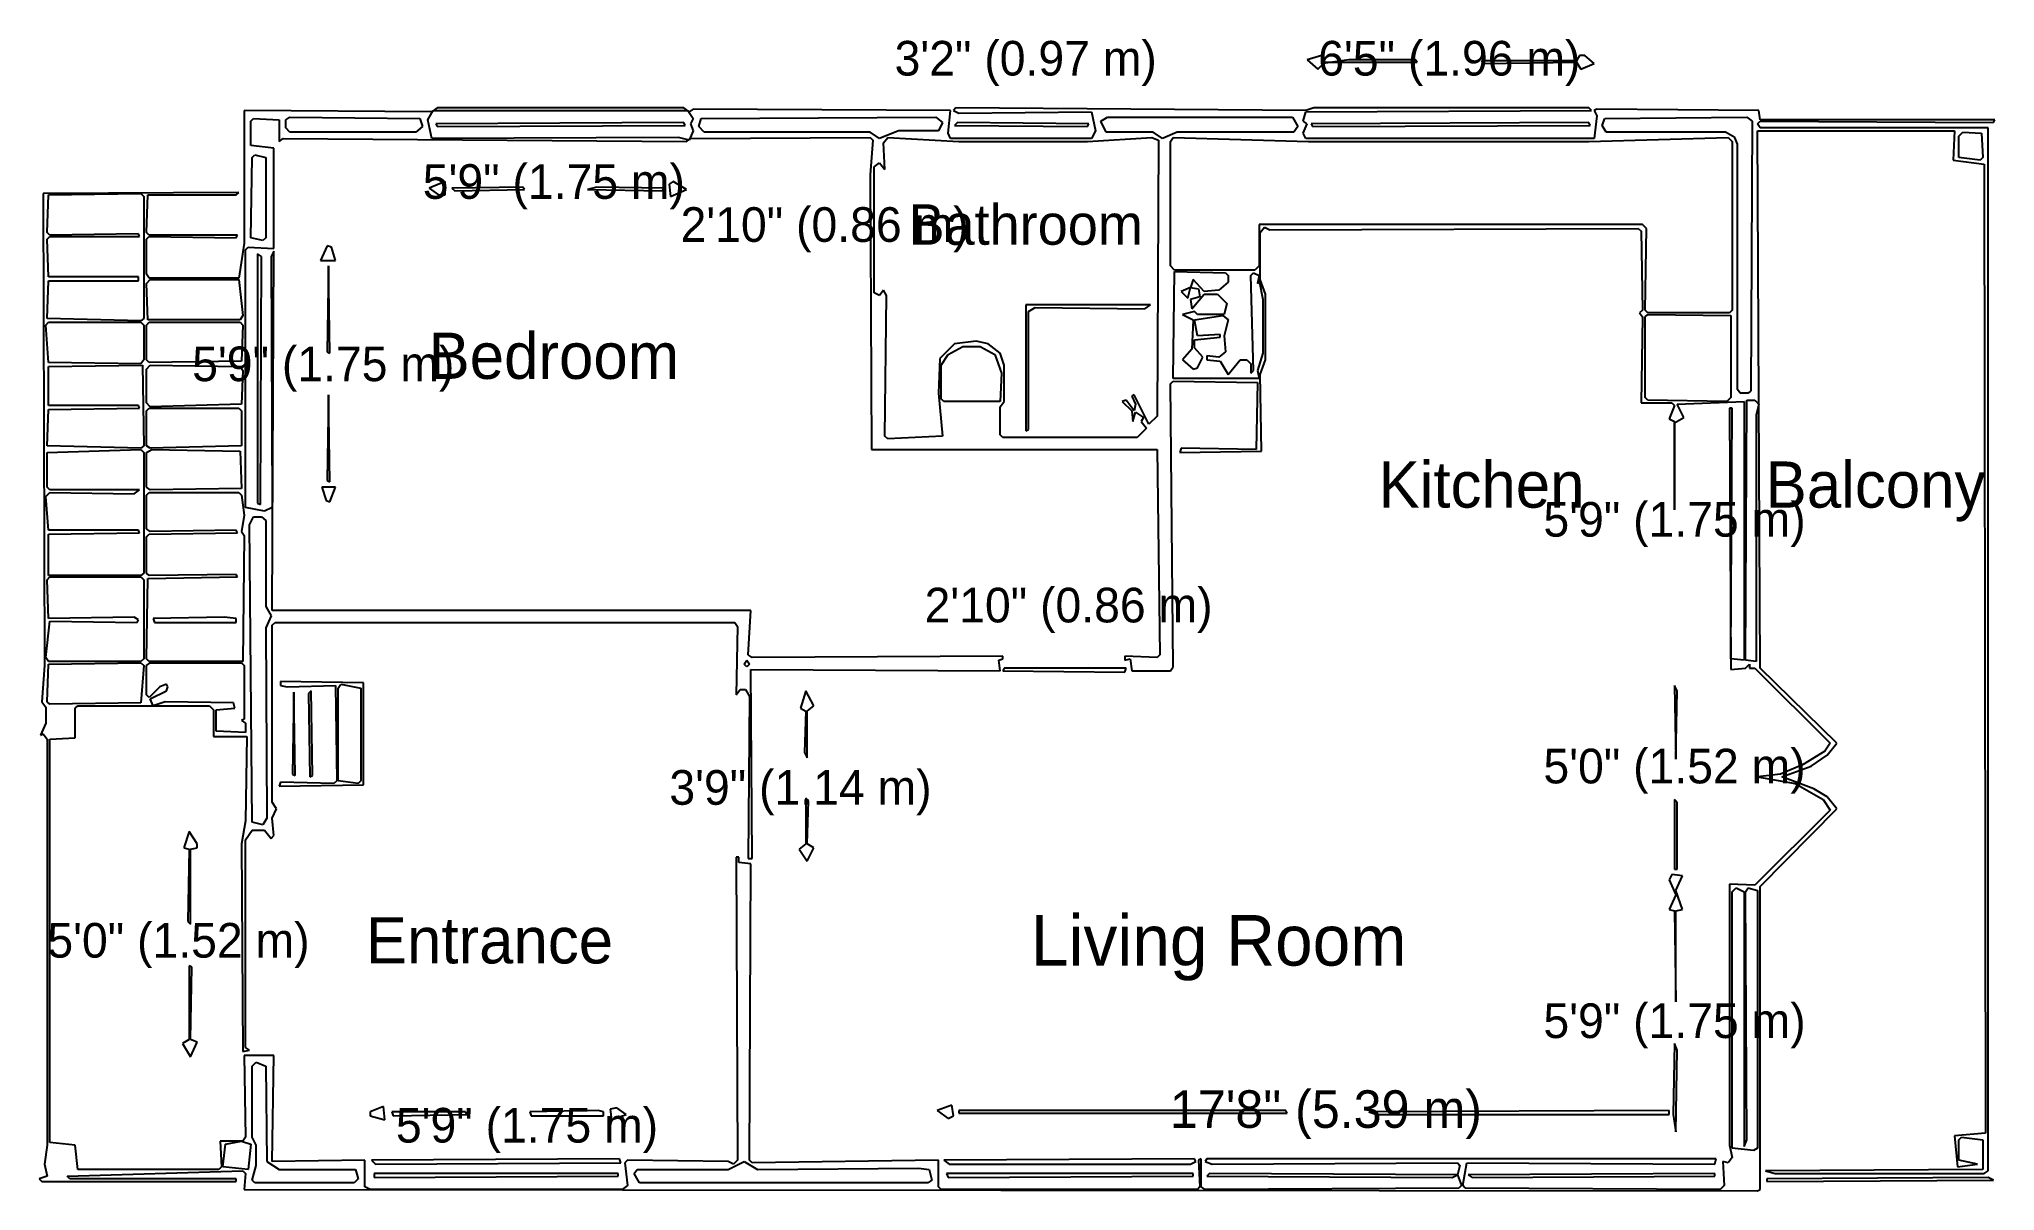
# Model space of a CAD drawing. Extents: x 0.7 to 14.3, y 1 to 8.9.
import ezdxf
from ezdxf.enums import TextEntityAlignment as Align

# ---------------------------------------------------------------- set-up
doc = ezdxf.new("R2010")
doc.units = 0
for name, color, linetype in [('A-ANNO', 3, 'Continuous'), ('A-DIMS', 1, 'Continuous'), ('A-FURN', 30, 'Continuous'), ('A-WALL', 7, 'Continuous')]:
    doc.layers.add(name, color=color, linetype=linetype)

msp = doc.modelspace()

# ---------------------------------------------------------------- linework, layer by layer
at = {"layer": 'A-DIMS'}
for p, q in [((3.556, 7.948), (3.445, 7.901)), ((3.445, 7.901), (3.51, 7.855)), ((3.556, 7.855), (3.556, 7.948)), ((5.134, 7.948), (5.106, 7.929)), ((5.106, 7.929), (5.116, 7.845)), ((5.116, 7.845), (5.227, 7.892)), ((5.227, 7.892), (5.134, 7.948)), ((3.51, 7.855), (3.556, 7.855)), ((2.739, 7.502), (2.692, 7.4)), ((2.767, 7.493), (2.739, 7.502)), ((2.795, 7.4), (2.767, 7.493)), ((2.692, 7.4), (2.795, 7.4)), ((2.748, 7.363), (2.739, 6.768)), ((2.757, 6.759), (2.748, 7.363)), ((2.739, 6.768), (2.757, 6.759)), ((2.748, 6.471), (2.739, 5.877)), ((2.757, 5.868), (2.748, 6.471)), ((2.702, 5.831), (2.73, 5.738)), ((2.795, 5.831), (2.702, 5.831)), ((2.739, 5.877), (2.757, 5.868)), ((2.757, 5.729), (2.795, 5.831)), ((2.73, 5.738), (2.757, 5.729)), ((1.783, 3.445), (1.745, 3.333)), ((1.838, 3.361), (1.783, 3.445)), ((1.745, 3.333), (1.783, 3.324)), ((1.783, 3.324), (1.773, 2.822)), ((1.792, 3.324), (1.838, 3.333)), ((1.792, 2.804), (1.792, 3.324)), ((1.838, 3.333), (1.838, 3.361)), ((12.051, 3.147), (12.033, 3.11)), ((12.126, 3.138), (12.051, 3.147)), ((12.079, 3.036), (12.126, 3.138)), ((12.033, 3.11), (12.079, 3.008)), ((12.079, 3.008), (12.033, 2.906)), ((12.126, 2.906), (12.079, 3.036)), ((12.033, 2.906), (12.07, 2.897)), ((12.07, 2.897), (12.079, 2.265)), ((12.079, 2.897), (12.126, 2.906)), ((12.079, 2.265), (12.079, 2.897)), ((1.773, 2.822), (1.792, 2.804)), ((1.783, 2.516), (1.783, 2.005)), ((1.801, 2.507), (1.783, 2.516)), ((1.792, 2.005), (1.801, 2.507)), ((1.783, 2.005), (1.736, 1.978)), ((1.736, 1.978), (1.792, 1.885)), ((1.838, 1.987), (1.792, 2.005)), ((1.792, 1.885), (1.838, 1.987)), ((3.129, 1.541), (3.036, 1.504)), ((3.036, 1.504), (3.036, 1.476)), ((3.138, 1.448), (3.129, 1.541)), ((4.744, 1.532), (4.698, 1.523)), ((4.698, 1.523), (4.707, 1.448)), ((4.809, 1.486), (4.744, 1.532)), ((7.065, 1.551), (6.963, 1.513)), ((6.963, 1.513), (7.038, 1.458)), ((7.075, 1.476), (7.065, 1.551)), ((3.036, 1.476), (3.138, 1.448)), ((4.707, 1.448), (4.809, 1.486)), ((7.038, 1.458), (7.075, 1.476)), ((4.763, 1.179), (3.045, 1.17)), ((3.045, 1.17), (3.073, 1.142)), ((3.073, 1.142), (4.772, 1.151)), ((4.772, 1.151), (4.763, 1.179))]:
    msp.add_line(p, q, dxfattribs=at)
at = {"layer": 'A-FURN'}
for p, q in [((7.103, 8.356), (7.084, 8.337)), ((7.084, 8.337), (8.003, 8.328)), ((8.013, 8.347), (7.103, 8.356)), ((8.003, 8.328), (8.013, 8.347)), ((8.096, 8.365), (8.142, 8.393)), ((8.133, 8.291), (8.096, 8.365)), ((8.458, 8.291), (8.133, 8.291)), ((8.142, 8.393), (9.424, 8.393)), ((8.523, 8.245), (8.458, 8.291)), ((8.625, 8.291), (8.523, 8.245)), ((9.433, 8.291), (8.625, 8.291)), ((9.424, 8.393), (9.461, 8.328)), ((9.461, 8.328), (9.433, 8.291)), ((11.476, 8.356), (9.554, 8.347)), ((9.554, 8.347), (9.563, 8.328)), ((9.563, 8.328), (11.485, 8.337)), ((11.485, 8.337), (11.476, 8.356)), ((11.568, 8.337), (11.587, 8.384)), ((11.596, 8.291), (11.568, 8.337)), ((11.587, 8.384), (12.571, 8.393)), ((12.423, 8.291), (11.596, 8.291)), ((12.488, 8.254), (12.423, 8.291)), ((12.571, 8.393), (12.608, 8.365)), ((12.608, 8.365), (12.599, 6.499)), ((2.219, 8.115), (2.238, 8.133)), ((2.238, 8.133), (2.312, 8.115)), ((8.579, 8.226), (8.597, 8.254)), ((8.579, 7.363), (8.579, 8.226)), ((8.597, 8.254), (9.535, 8.226)), ((9.535, 8.226), (11.476, 8.226)), ((11.476, 8.226), (12.441, 8.254)), ((12.441, 8.254), (12.469, 8.226)), ((12.469, 8.226), (12.469, 7.056)), ((12.506, 8.207), (12.488, 8.254)), ((12.506, 6.508), (12.506, 8.207)), ((2.21, 7.558), (2.219, 8.115)), ((2.312, 8.115), (2.312, 7.558)), ((0.808, 7.855), (1.448, 7.864)), ((1.448, 7.864), (1.467, 7.845)), ((0.798, 7.595), (0.808, 7.855)), ((1.467, 7.845), (1.467, 7)), ((0.817, 7.576), (0.798, 7.595)), ((11.847, 7.65), (9.192, 7.65)), ((9.192, 7.65), (9.192, 7.363)), ((11.875, 7.623), (11.847, 7.65)), ((11.866, 7.056), (11.875, 7.623)), ((0.798, 7.548), (0.817, 7.567)), ((0.808, 7.288), (0.798, 7.548)), ((1.43, 7.585), (0.817, 7.576)), ((0.817, 7.567), (1.439, 7.567)), ((1.439, 7.567), (1.43, 7.585)), ((2.293, 7.539), (2.21, 7.558)), ((2.312, 7.558), (2.293, 7.539)), ((2.256, 7.446), (2.256, 5.719)), ((2.284, 7.428), (2.256, 7.446)), ((2.275, 5.71), (2.284, 7.428)), ((8.607, 7.335), (8.579, 7.363)), ((8.597, 6.583), (8.607, 7.325)), ((9.164, 7.335), (8.607, 7.335)), ((8.607, 7.325), (8.96, 7.316)), ((8.96, 7.316), (8.978, 7.298)), ((9.136, 7.298), (9.154, 7.316)), ((9.154, 7.316), (9.192, 7.298)), ((9.192, 7.363), (9.164, 7.335)), ((0.798, 7), (0.808, 7.26)), ((1.43, 7.288), (0.808, 7.288)), ((0.808, 7.26), (1.43, 7.26)), ((1.43, 7.26), (1.43, 7.288)), ((1.486, 7.242), (1.513, 7.27)), ((1.495, 6.991), (1.486, 7.242)), ((1.513, 7.27), (2.126, 7.27)), ((2.126, 7.27), (2.154, 7.019)), ((8.718, 7.214), (8.653, 7.186)), ((8.653, 7.186), (8.7, 7.14)), ((8.7, 7.14), (8.718, 7.214)), ((8.737, 7.27), (8.718, 7.214)), ((8.718, 7.214), (8.774, 7.205)), ((8.811, 7.186), (8.737, 7.27)), ((8.774, 7.205), (8.783, 7.149)), ((8.913, 7.195), (8.811, 7.186)), ((8.978, 7.251), (8.913, 7.195)), ((8.978, 7.298), (8.978, 7.251)), ((9.154, 6.638), (9.136, 7.298)), ((9.192, 7.298), (9.182, 7.242)), ((9.182, 7.242), (9.192, 7.26)), ((9.192, 7.26), (9.219, 7.13)), ((8.44, 7.093), (7.576, 7.093)), ((7.576, 7.093), (7.576, 6.221)), ((7.595, 7.047), (7.641, 7.075)), ((7.595, 6.23), (7.595, 7.047)), ((7.641, 7.075), (8.402, 7.065)), ((8.402, 7.065), (8.44, 7.093)), ((8.746, 7.047), (8.662, 7.028)), ((8.783, 7.149), (8.718, 7.13)), ((8.718, 7.13), (8.727, 7.065)), ((8.727, 7.065), (8.811, 7.168)), ((8.765, 7.028), (8.746, 7.047)), ((8.811, 7.168), (8.904, 7.168)), ((8.904, 7.168), (8.969, 7.103)), ((8.969, 7.103), (8.95, 7.028)), ((9.219, 7.13), (9.219, 6.759)), ((11.884, 7.038), (11.866, 7.056)), ((12.469, 7.056), (12.45, 7.038)), ((0.789, 6.954), (0.808, 6.973)), ((0.808, 6.694), (0.789, 6.954)), ((1.448, 6.982), (0.798, 7)), ((0.808, 6.973), (1.448, 6.973)), ((1.467, 7), (1.448, 6.982)), ((1.448, 6.973), (1.467, 6.954)), ((1.467, 6.954), (1.467, 6.713)), ((1.486, 6.954), (1.504, 6.973)), ((1.486, 6.713), (1.486, 6.954)), ((2.135, 6.991), (1.495, 6.991)), ((1.504, 6.973), (2.135, 6.973)), ((2.154, 7.019), (2.135, 6.991)), ((2.135, 6.973), (2.154, 6.954)), ((2.154, 6.954), (2.145, 6.703)), ((8.662, 7.028), (8.737, 6.991)), ((8.737, 6.991), (8.727, 6.787)), ((8.746, 6.991), (8.941, 7.019)), ((8.765, 6.88), (8.746, 6.991)), ((8.95, 7.028), (8.765, 7.028)), ((8.941, 7.019), (8.978, 6.991)), ((8.978, 6.991), (8.95, 6.88)), ((11.866, 7.01), (11.884, 7.028)), ((11.866, 6.453), (11.866, 7.01)), ((12.45, 7.038), (11.884, 7.038)), ((11.884, 7.028), (12.46, 7.019)), ((12.46, 7.019), (12.46, 6.453)), ((7.038, 6.75), (7.14, 6.806)), ((7.14, 6.806), (7.26, 6.806)), ((7.26, 6.806), (7.363, 6.75)), ((8.727, 6.787), (8.662, 6.713)), ((8.746, 6.852), (8.922, 6.871)), ((8.746, 6.796), (8.746, 6.852)), ((8.802, 6.731), (8.746, 6.796)), ((8.922, 6.889), (8.765, 6.88)), ((8.922, 6.871), (8.922, 6.889)), ((8.95, 6.88), (8.96, 6.768)), ((1.448, 6.685), (0.808, 6.694)), ((0.808, 6.666), (1.458, 6.676)), ((0.808, 6.397), (0.808, 6.666)), ((1.467, 6.713), (1.448, 6.685)), ((1.458, 6.676), (1.467, 6.118)), ((1.504, 6.694), (1.486, 6.713)), ((1.486, 6.648), (1.513, 6.676)), ((1.486, 6.416), (1.486, 6.648)), ((2.145, 6.703), (1.504, 6.694)), ((1.513, 6.676), (2.135, 6.666)), ((2.135, 6.666), (2.154, 6.638)), ((2.154, 6.638), (2.145, 6.406)), ((6.991, 6.676), (7.038, 6.75)), ((6.991, 6.443), (6.991, 6.676)), ((7.363, 6.75), (7.409, 6.62)), ((8.662, 6.713), (8.737, 6.648)), ((8.737, 6.648), (8.765, 6.657)), ((8.765, 6.657), (8.802, 6.731)), ((8.913, 6.731), (8.83, 6.741)), ((8.83, 6.741), (8.83, 6.713)), ((8.83, 6.713), (8.922, 6.703)), ((8.96, 6.768), (8.913, 6.731)), ((8.922, 6.703), (8.978, 6.611)), ((8.978, 6.611), (9.062, 6.713)), ((9.062, 6.713), (9.108, 6.713)), ((9.108, 6.713), (9.136, 6.685)), ((9.136, 6.685), (9.136, 6.62)), ((9.136, 6.62), (9.154, 6.638)), ((9.219, 6.759), (9.182, 6.638)), ((9.182, 6.638), (9.192, 6.583)), ((7.409, 6.62), (7.4, 6.425)), ((9.192, 6.583), (8.597, 6.583)), ((12.525, 6.481), (12.506, 6.508)), ((0.798, 6.118), (0.808, 6.369)), ((1.43, 6.397), (0.808, 6.397)), ((0.808, 6.369), (1.439, 6.378)), ((1.439, 6.378), (1.43, 6.397)), ((1.513, 6.388), (1.486, 6.416)), ((1.486, 6.36), (1.504, 6.378)), ((1.504, 6.378), (2.126, 6.378)), ((2.145, 6.406), (1.513, 6.388)), ((2.126, 6.378), (2.145, 6.36)), ((7.01, 6.425), (6.991, 6.443)), ((7.4, 6.425), (7.01, 6.425)), ((11.884, 6.434), (11.866, 6.453)), ((12.432, 6.425), (11.884, 6.434)), ((12.46, 6.453), (12.432, 6.425)), ((12.58, 6.481), (12.525, 6.481)), ((12.599, 6.499), (12.58, 6.481)), ((1.486, 6.118), (1.486, 6.36)), ((2.145, 6.36), (2.145, 6.118)), ((1.448, 6.1), (0.798, 6.118)), ((1.467, 6.118), (1.448, 6.1)), ((1.513, 6.1), (1.486, 6.118)), ((2.145, 6.118), (1.513, 6.1)), ((7.576, 6.221), (7.595, 6.23)), ((0.798, 6.072), (1.448, 6.091)), ((0.798, 5.831), (0.798, 6.072)), ((1.448, 6.091), (1.467, 6.072)), ((1.467, 6.072), (1.467, 5.236)), ((1.486, 6.072), (1.523, 6.091)), ((1.486, 5.831), (1.486, 6.072)), ((1.523, 6.091), (2.135, 6.081)), ((2.135, 6.081), (2.145, 5.821)), ((0.817, 5.812), (0.798, 5.831)), ((1.513, 5.812), (1.486, 5.831)), ((0.789, 5.766), (0.817, 5.794)), ((0.808, 5.534), (0.789, 5.766)), ((1.439, 5.812), (0.817, 5.812)), ((0.817, 5.794), (1.402, 5.784)), ((1.402, 5.784), (1.439, 5.812)), ((1.486, 5.775), (1.504, 5.794)), ((1.486, 5.543), (1.486, 5.775)), ((1.504, 5.794), (2.126, 5.794)), ((2.145, 5.821), (1.513, 5.812)), ((2.126, 5.794), (2.145, 5.775)), ((2.145, 5.775), (2.163, 5.636)), ((2.256, 5.719), (2.275, 5.71)), ((2.163, 5.636), (2.145, 5.524)), ((2.2, 5.571), (2.228, 5.626)), ((2.219, 3.51), (2.2, 5.571)), ((2.228, 5.626), (2.284, 5.626)), ((2.284, 5.626), (2.312, 5.599)), ((2.312, 5.599), (2.312, 5.004)), ((1.43, 5.534), (0.808, 5.534)), ((0.808, 5.506), (1.439, 5.515)), ((0.808, 5.218), (0.808, 5.506)), ((1.439, 5.515), (1.43, 5.534)), ((1.513, 5.524), (1.486, 5.543)), ((1.486, 5.487), (1.504, 5.506)), ((1.486, 5.236), (1.486, 5.487)), ((1.504, 5.506), (2.117, 5.515)), ((2.108, 5.534), (1.513, 5.524)), ((2.117, 5.515), (2.108, 5.534)), ((2.145, 5.524), (2.163, 5.496)), ((2.163, 5.496), (2.154, 4.624)), ((0.798, 5.19), (0.817, 5.209)), ((0.808, 4.921), (0.798, 5.19)), ((1.448, 5.218), (0.808, 5.218)), ((0.817, 5.209), (1.448, 5.209)), ((1.467, 5.236), (1.448, 5.218)), ((1.448, 5.209), (1.467, 5.19)), ((1.467, 5.19), (1.467, 4.642)), ((1.504, 5.218), (1.486, 5.236)), ((1.486, 4.642), (1.495, 5.199)), ((1.495, 5.199), (2.117, 5.209)), ((2.108, 5.227), (1.504, 5.218)), ((2.117, 5.209), (2.108, 5.227)), ((0.789, 4.652), (0.817, 4.902)), ((1.402, 4.93), (0.808, 4.921)), ((0.817, 4.902), (1.421, 4.893)), ((1.43, 4.911), (1.402, 4.93)), ((1.421, 4.893), (1.43, 4.911)), ((2.024, 4.93), (1.532, 4.921)), ((1.532, 4.921), (1.541, 4.893)), ((1.541, 4.893), (2.108, 4.893)), ((2.108, 4.921), (2.024, 4.93)), ((2.108, 4.893), (2.108, 4.921)), ((2.312, 5.004), (2.349, 4.939)), ((2.349, 4.939), (2.312, 4.856)), ((2.312, 4.856), (2.321, 3.537)), ((0.808, 4.624), (0.789, 4.652)), ((1.448, 4.624), (0.808, 4.624)), ((0.808, 4.605), (1.448, 4.614)), ((1.467, 4.642), (1.448, 4.624)), ((1.448, 4.614), (1.467, 4.596)), ((1.504, 4.624), (1.486, 4.642)), ((1.486, 4.596), (1.513, 4.614)), ((2.154, 4.624), (1.504, 4.624)), ((1.513, 4.614), (2.145, 4.614)), ((2.145, 4.614), (2.163, 4.596)), ((0.798, 4.345), (0.808, 4.605)), ((1.467, 4.596), (1.448, 4.336)), ((1.486, 4.392), (1.486, 4.596)), ((2.163, 4.596), (2.163, 4.224)), ((2.414, 4.484), (2.414, 4.457)), ((2.99, 4.475), (2.414, 4.484)), ((2.99, 3.769), (2.99, 4.475)), ((0.817, 4.327), (0.798, 4.345)), ((1.448, 4.336), (0.817, 4.327)), ((1.504, 4.373), (1.486, 4.392)), ((1.578, 4.447), (1.504, 4.373)), ((1.513, 4.364), (1.625, 4.419)), ((1.532, 4.317), (1.513, 4.364)), ((1.615, 4.345), (1.532, 4.317)), ((1.625, 4.466), (1.578, 4.447)), ((2.089, 4.336), (1.615, 4.345)), ((1.634, 4.447), (1.625, 4.466)), ((1.625, 4.419), (1.634, 4.447)), ((2.098, 4.299), (2.089, 4.336)), ((2.414, 4.457), (2.46, 4.447)), ((2.46, 4.447), (2.795, 4.457)), ((2.507, 4.41), (2.498, 3.844)), ((2.516, 3.834), (2.507, 4.41)), ((2.628, 4.419), (2.609, 4.401)), ((2.609, 4.401), (2.618, 3.825)), ((2.637, 3.834), (2.628, 4.419)), ((2.795, 4.457), (2.804, 3.797)), ((2.813, 4.438), (2.832, 4.466)), ((2.813, 3.797), (2.813, 4.438)), ((2.832, 4.466), (2.971, 4.438)), ((2.971, 4.438), (2.971, 3.797)), ((1.968, 4.289), (2.098, 4.299)), ((1.968, 4.141), (1.968, 4.289)), ((2.163, 4.224), (2.145, 4.215)), ((2.145, 4.215), (2.173, 4.197)), ((2.173, 4.132), (1.968, 4.141)), ((2.173, 4.197), (2.173, 4.132)), ((2.498, 3.844), (2.516, 3.834)), ((2.618, 3.825), (2.637, 3.834)), ((2.804, 3.797), (2.785, 3.779)), ((2.952, 3.779), (2.813, 3.797)), ((2.971, 3.797), (2.952, 3.779)), ((2.414, 3.788), (2.405, 3.76)), ((2.405, 3.76), (2.99, 3.769)), ((2.785, 3.779), (2.414, 3.788)), ((2.321, 3.537), (2.293, 3.491)), ((2.293, 3.491), (2.219, 3.51))]:
    msp.add_line(p, q, dxfattribs=at)
at = {"layer": 'A-WALL'}
for p, q in [((9.628, 8.82), (9.526, 8.792)), ((9.637, 8.765), (9.628, 8.82)), ((11.411, 8.82), (11.392, 8.783)), ((11.448, 8.82), (11.411, 8.82)), ((11.513, 8.765), (11.448, 8.82)), ((9.526, 8.792), (9.6, 8.727)), ((9.6, 8.727), (9.647, 8.774)), ((9.814, 8.792), (9.637, 8.765)), ((9.647, 8.774), (10.287, 8.774)), ((10.278, 8.792), (9.814, 8.792)), ((10.287, 8.774), (10.278, 8.792)), ((11.392, 8.783), (10.733, 8.783)), ((10.733, 8.783), (10.742, 8.765)), ((10.742, 8.765), (11.392, 8.774)), ((11.392, 8.774), (11.42, 8.727)), ((11.42, 8.727), (11.513, 8.765)), ((3.463, 8.43), (2.163, 8.44)), ((2.163, 8.44), (2.163, 7.52)), ((3.435, 8.375), (3.472, 8.44)), ((3.5, 8.458), (3.463, 8.43)), ((3.472, 8.44), (5.236, 8.44)), ((5.209, 8.458), (3.5, 8.458)), ((5.246, 8.43), (5.209, 8.458)), ((5.236, 8.44), (5.274, 8.384)), ((5.274, 8.449), (5.246, 8.43)), ((7.056, 8.44), (5.274, 8.449)), ((7.038, 8.282), (7.056, 8.44)), ((7.093, 8.458), (7.075, 8.44)), ((7.075, 8.44), (7.112, 8.421)), ((9.517, 8.44), (7.093, 8.458)), ((7.112, 8.421), (8.031, 8.43)), ((8.031, 8.43), (8.059, 8.3)), ((9.498, 8.365), (9.517, 8.43)), ((9.572, 8.458), (9.517, 8.44)), ((9.517, 8.43), (11.494, 8.44)), ((11.476, 8.458), (9.572, 8.458)), ((11.494, 8.44), (11.476, 8.458)), ((11.531, 8.449), (11.513, 8.44)), ((11.513, 8.44), (11.531, 8.402)), ((11.531, 8.402), (11.513, 8.245)), ((12.655, 8.44), (11.531, 8.449)), ((12.664, 8.375), (12.655, 8.44)), ((2.21, 8.365), (2.228, 8.384)), ((2.21, 8.198), (2.21, 8.365)), ((2.228, 8.384), (2.405, 8.375)), ((2.405, 8.375), (2.405, 8.226)), ((2.451, 8.375), (2.479, 8.393)), ((2.451, 8.319), (2.451, 8.375)), ((2.479, 8.291), (2.451, 8.319)), ((2.479, 8.393), (3.38, 8.384)), ((3.352, 8.291), (2.479, 8.291)), ((3.398, 8.328), (3.352, 8.291)), ((3.38, 8.384), (3.398, 8.328)), ((3.463, 8.245), (3.435, 8.375)), ((5.209, 8.356), (3.491, 8.347)), ((3.491, 8.347), (3.5, 8.328)), ((3.5, 8.328), (5.218, 8.337)), ((5.218, 8.337), (5.209, 8.356)), ((5.274, 8.3), (5.246, 8.235)), ((5.274, 8.384), (5.255, 8.347)), ((5.255, 8.347), (5.274, 8.3)), ((5.311, 8.328), (5.329, 8.384)), ((5.348, 8.291), (5.311, 8.328)), ((5.329, 8.384), (6.954, 8.393)), ((6.499, 8.291), (5.348, 8.291)), ((6.564, 8.245), (6.499, 8.291)), ((6.694, 8.3), (6.564, 8.245)), ((6.973, 8.3), (6.694, 8.3)), ((6.954, 8.393), (7, 8.356)), ((7, 8.356), (6.973, 8.3)), ((7.056, 8.245), (7.038, 8.282)), ((8.059, 8.3), (8.031, 8.245)), ((9.526, 8.347), (9.498, 8.365)), ((9.498, 8.282), (9.526, 8.347)), ((9.517, 8.245), (9.498, 8.282)), ((12.645, 8.347), (12.664, 8.365)), ((12.664, 8.319), (12.645, 8.347)), ((12.664, 4.577), (12.645, 8.3)), ((12.645, 8.3), (14.01, 8.3)), ((14.289, 8.375), (12.664, 8.375)), ((12.664, 8.365), (14.28, 8.356)), ((14.242, 8.319), (12.664, 8.319)), ((14.01, 8.3), (14.001, 8.096)), ((14.038, 8.263), (14.066, 8.291)), ((14.038, 8.115), (14.038, 8.263)), ((14.066, 8.291), (14.196, 8.282)), ((14.196, 8.282), (14.205, 8.115)), ((14.242, 1.096), (14.242, 8.319)), ((14.28, 8.356), (14.289, 8.375)), ((2.368, 8.18), (2.21, 8.198)), ((2.368, 7.483), (2.368, 8.18)), ((2.405, 8.226), (2.433, 8.245)), ((2.433, 8.245), (5.227, 8.226)), ((5.171, 8.254), (3.463, 8.245)), ((5.246, 8.235), (5.171, 8.254)), ((5.227, 8.226), (5.255, 8.245)), ((5.255, 8.245), (6.499, 8.254)), ((6.499, 8.254), (6.518, 8.235)), ((6.518, 8.235), (6.499, 7.994)), ((6.592, 8.217), (6.62, 8.254)), ((6.601, 8.031), (6.592, 8.217)), ((6.62, 8.254), (7.112, 8.226)), ((8.031, 8.245), (7.056, 8.245)), ((7.112, 8.226), (8.003, 8.226)), ((8.003, 8.226), (8.449, 8.254)), ((8.449, 8.254), (8.495, 8.235)), ((8.495, 8.235), (8.486, 6.323)), ((11.513, 8.245), (9.517, 8.245)), ((6.499, 7.994), (6.508, 6.091)), ((6.527, 8.05), (6.564, 8.077)), ((6.527, 7.177), (6.527, 8.05)), ((6.564, 8.077), (6.601, 8.031)), ((14.001, 8.096), (14.215, 8.068)), ((14.187, 8.096), (14.038, 8.115)), ((14.205, 8.115), (14.187, 8.096)), ((14.215, 8.068), (14.224, 1.356)), ((2.126, 7.873), (0.771, 7.864)), ((0.771, 7.864), (0.78, 4.596)), ((2.108, 7.855), (2.126, 7.873)), ((4.094, 7.91), (3.602, 7.901)), ((3.602, 7.901), (3.621, 7.883)), ((3.621, 7.883), (4.104, 7.892)), ((4.104, 7.892), (4.094, 7.91)), ((4.605, 7.91), (4.54, 7.892)), ((4.54, 7.892), (5.06, 7.883)), ((5.069, 7.901), (4.605, 7.91)), ((5.06, 7.883), (5.069, 7.901)), ((1.486, 7.595), (1.495, 7.855)), ((1.495, 7.855), (2.108, 7.855)), ((1.504, 7.576), (1.486, 7.595)), ((9.201, 7.595), (9.229, 7.632)), ((9.201, 7.27), (9.201, 7.595)), ((9.229, 7.632), (9.266, 7.613)), ((9.266, 7.613), (11.819, 7.623)), ((11.819, 7.623), (11.838, 7.604)), ((11.838, 7.604), (11.847, 7.056)), ((1.486, 7.548), (1.504, 7.567)), ((1.486, 7.307), (1.486, 7.548)), ((2.117, 7.576), (1.504, 7.576)), ((1.504, 7.567), (2.108, 7.558)), ((2.108, 7.558), (2.117, 7.576)), ((2.163, 7.52), (2.126, 7.279)), ((2.173, 7.474), (2.191, 7.493)), ((2.173, 5.691), (2.173, 7.474)), ((2.191, 7.493), (2.368, 7.483)), ((2.368, 7.465), (2.349, 7.428)), ((2.358, 4.976), (2.368, 7.465)), ((2.349, 7.428), (2.358, 5.691)), ((1.504, 7.279), (1.486, 7.307)), ((2.126, 7.279), (1.504, 7.279)), ((6.592, 7.195), (6.564, 7.158)), ((6.611, 7.158), (6.592, 7.195)), ((9.238, 7.168), (9.201, 7.27)), ((6.564, 7.158), (6.527, 7.177)), ((6.601, 6.183), (6.611, 7.158)), ((9.238, 6.713), (9.238, 7.168)), ((11.847, 7.056), (11.828, 7.038)), ((11.828, 7.038), (11.847, 7.01)), ((11.847, 7.01), (11.838, 6.416)), ((7.084, 6.824), (6.982, 6.722)), ((7.233, 6.843), (7.084, 6.824)), ((7.316, 6.824), (7.233, 6.843)), ((7.4, 6.759), (7.316, 6.824)), ((6.982, 6.722), (6.973, 6.481)), ((7.428, 6.676), (7.4, 6.759)), ((7.428, 6.425), (7.428, 6.676)), ((9.201, 6.611), (9.238, 6.713)), ((8.579, 6.546), (8.597, 6.564)), ((8.597, 4.587), (8.579, 6.546)), ((8.597, 6.564), (9.182, 6.555)), ((9.182, 6.555), (9.173, 6.091)), ((9.21, 6.081), (9.201, 6.611)), ((6.973, 6.481), (7, 6.183)), ((7.4, 6.388), (7.428, 6.425)), ((7.4, 6.193), (7.4, 6.388)), ((8.272, 6.434), (8.245, 6.425)), ((8.245, 6.425), (8.31, 6.36)), ((8.328, 6.36), (8.272, 6.434)), ((8.328, 6.471), (8.31, 6.462)), ((8.31, 6.462), (8.337, 6.406)), ((8.43, 6.267), (8.328, 6.471)), ((8.337, 6.406), (8.328, 6.36)), ((11.838, 6.416), (12.051, 6.416)), ((12.07, 6.397), (12.033, 6.304)), ((12.051, 6.416), (12.07, 6.397)), ((12.088, 6.406), (12.553, 6.425)), ((12.135, 6.313), (12.088, 6.406)), ((12.469, 6.378), (12.45, 6.378)), ((12.45, 6.378), (12.46, 4.568)), ((12.46, 4.642), (12.469, 6.378)), ((12.553, 6.425), (12.553, 4.633)), ((12.562, 4.633), (12.571, 6.434)), ((12.571, 6.434), (12.627, 6.434)), ((12.627, 6.434), (12.655, 6.406)), ((12.655, 6.406), (12.636, 6.332)), ((8.31, 6.36), (8.319, 6.286)), ((8.319, 6.286), (8.337, 6.351)), ((8.337, 6.351), (8.393, 6.313)), ((8.412, 6.239), (8.347, 6.174)), ((8.393, 6.313), (8.375, 6.286)), ((8.375, 6.286), (8.412, 6.239)), ((8.486, 6.323), (8.43, 6.267)), ((12.033, 6.304), (12.07, 6.286)), ((12.07, 6.276), (12.135, 6.313)), ((12.07, 6.286), (12.07, 5.673)), ((12.07, 5.673), (12.07, 6.276)), ((12.636, 6.332), (12.636, 4.624)), ((6.62, 6.165), (6.601, 6.183)), ((7, 6.183), (6.62, 6.165)), ((7.418, 6.174), (7.4, 6.193)), ((8.347, 6.174), (7.418, 6.174)), ((8.653, 6.1), (8.644, 6.072)), ((9.173, 6.091), (8.653, 6.1)), ((6.508, 6.091), (8.486, 6.091)), ((8.486, 6.091), (8.505, 4.67)), ((8.644, 6.072), (9.21, 6.081)), ((2.303, 5.664), (2.173, 5.691)), ((2.358, 5.691), (2.303, 5.664)), ((5.673, 4.976), (2.358, 4.976)), ((2.358, 4.874), (2.377, 4.893)), ((2.377, 4.893), (5.561, 4.893)), ((5.561, 4.893), (5.58, 4.865)), ((5.654, 4.67), (5.673, 4.976)), ((2.358, 3.649), (2.358, 4.874)), ((5.58, 4.865), (5.571, 4.392)), ((5.626, 4.605), (5.645, 4.633)), ((5.645, 4.633), (5.664, 4.605)), ((5.682, 4.652), (5.654, 4.67)), ((7.418, 4.661), (5.682, 4.652)), ((7.39, 4.633), (7.418, 4.642)), ((7.4, 4.559), (7.39, 4.633)), ((7.418, 4.642), (7.418, 4.661)), ((8.486, 4.652), (8.263, 4.661)), ((8.263, 4.661), (8.263, 4.633)), ((8.263, 4.633), (8.3, 4.642)), ((8.3, 4.642), (8.31, 4.559)), ((8.505, 4.67), (8.486, 4.652)), ((12.553, 4.633), (12.46, 4.642)), ((12.636, 4.624), (12.562, 4.633)), ((0.78, 4.596), (0.761, 4.345)), ((5.645, 4.587), (5.626, 4.605)), ((5.664, 4.605), (5.645, 4.587)), ((5.682, 3.259), (5.673, 4.568)), ((5.673, 4.568), (7.4, 4.559)), ((7.428, 4.577), (7.418, 4.559)), ((7.418, 4.559), (8.263, 4.549)), ((8.272, 4.577), (7.428, 4.577)), ((8.263, 4.549), (8.272, 4.577)), ((8.31, 4.559), (8.579, 4.559)), ((8.579, 4.559), (8.597, 4.587)), ((12.46, 4.568), (12.562, 4.577)), ((12.562, 4.577), (12.59, 4.605)), ((12.59, 4.605), (12.59, 4.577)), ((12.59, 4.577), (12.627, 4.577)), ((12.627, 4.577), (13.147, 4.057)), ((13.193, 4.057), (12.664, 4.577)), ((0.761, 4.345), (0.789, 4.308)), ((5.571, 4.392), (5.599, 4.429)), ((5.599, 4.429), (5.636, 4.429)), ((5.636, 4.429), (5.664, 4.382)), ((5.664, 4.382), (5.654, 3.259)), ((6.053, 4.419), (6.016, 4.299)), ((6.109, 4.317), (6.053, 4.419)), ((12.07, 4.457), (12.079, 3.946)), ((12.088, 4.419), (12.07, 4.457)), ((12.079, 3.946), (12.088, 4.419)), ((0.789, 4.308), (0.789, 4.197)), ((0.993, 4.299), (1.012, 4.317)), ((0.993, 4.094), (0.993, 4.299)), ((1.012, 4.317), (1.922, 4.317)), ((1.922, 4.317), (1.95, 4.289)), ((1.95, 4.289), (1.95, 4.104)), ((6.016, 4.299), (6.053, 4.28)), ((6.053, 4.28), (6.044, 3.992)), ((6.063, 4.28), (6.109, 4.317)), ((6.063, 3.955), (6.063, 4.28)), ((0.789, 4.197), (0.752, 4.113)), ((0.752, 4.113), (0.771, 4.122)), ((0.771, 4.122), (0.798, 4.085)), ((0.798, 4.085), (0.798, 1.272)), ((0.817, 4.085), (0.993, 4.094)), ((0.817, 1.291), (0.817, 4.085)), ((1.95, 4.104), (2.182, 4.104)), ((2.182, 4.104), (2.173, 3.519)), ((6.044, 3.992), (6.063, 3.955)), ((13.11, 4.002), (12.961, 3.909)), ((13.017, 3.899), (13.128, 3.974)), ((13.147, 4.057), (13.11, 4.002)), ((13.128, 3.974), (13.193, 4.057)), ((12.803, 3.844), (12.645, 3.825)), ((12.645, 3.825), (12.905, 3.779)), ((12.961, 3.909), (12.803, 3.844)), ((12.813, 3.825), (13.017, 3.899)), ((13.035, 3.742), (12.813, 3.825)), ((6.053, 3.677), (6.053, 3.361)), ((6.072, 3.658), (6.053, 3.677)), ((6.063, 3.361), (6.072, 3.658)), ((12.07, 3.667), (12.07, 3.185)), ((12.088, 3.649), (12.07, 3.667)), ((12.905, 3.779), (13.1, 3.667)), ((13.128, 3.686), (13.035, 3.742)), ((13.1, 3.667), (13.147, 3.593)), ((13.193, 3.602), (13.128, 3.686)), ((2.386, 3.602), (2.358, 3.649)), ((2.358, 3.537), (2.386, 3.602)), ((2.368, 3.417), (2.358, 3.537)), ((12.088, 3.185), (12.088, 3.649)), ((13.147, 3.593), (12.627, 3.073)), ((12.664, 3.064), (13.193, 3.602)), ((2.173, 3.519), (2.145, 3.361)), ((2.173, 3.389), (2.219, 3.454)), ((2.173, 1.95), (2.173, 3.389)), ((2.219, 3.454), (2.303, 3.454)), ((2.303, 3.454), (2.349, 3.398)), ((2.349, 3.398), (2.368, 3.417)), ((2.145, 3.361), (2.154, 1.922)), ((5.589, 3.268), (5.571, 3.268)), ((5.571, 3.268), (5.58, 1.17)), ((5.589, 3.231), (5.589, 3.268)), ((5.654, 3.259), (5.682, 3.259)), ((6.053, 3.361), (6.007, 3.324)), ((6.007, 3.324), (6.063, 3.24)), ((6.109, 3.333), (6.063, 3.361)), ((6.063, 3.24), (6.109, 3.333)), ((5.673, 3.222), (5.589, 3.231)), ((5.664, 1.17), (5.673, 3.222)), ((12.07, 3.185), (12.088, 3.185)), ((12.627, 3.073), (12.45, 3.082)), ((12.45, 3.082), (12.45, 1.272)), ((12.469, 3.027), (12.497, 3.055)), ((12.469, 1.253), (12.469, 3.027)), ((12.497, 3.055), (12.553, 3.027)), ((12.553, 3.027), (12.553, 1.263)), ((12.562, 3.027), (12.58, 3.055)), ((12.571, 1.309), (12.562, 3.027)), ((12.58, 3.055), (12.645, 3.036)), ((12.645, 3.036), (12.645, 1.253)), ((12.664, 0.966), (12.664, 3.064)), ((2.154, 1.922), (2.2, 1.931)), ((2.2, 1.931), (2.173, 1.95)), ((12.07, 1.978), (12.061, 1.486)), ((12.088, 1.931), (12.07, 1.978)), ((12.079, 1.365), (12.088, 1.931)), ((2.368, 1.894), (2.163, 1.894)), ((2.163, 1.894), (2.173, 1.328)), ((2.219, 1.82), (2.247, 1.848)), ((2.219, 1.328), (2.219, 1.82)), ((2.247, 1.848), (2.312, 1.82)), ((2.312, 1.82), (2.321, 1.161)), ((2.358, 1.161), (2.368, 1.894)), ((3.185, 1.504), (3.194, 1.476)), ((3.695, 1.504), (3.185, 1.504)), ((3.705, 1.486), (3.695, 1.504)), ((4.614, 1.513), (4.141, 1.504)), ((4.141, 1.504), (4.15, 1.476)), ((4.652, 1.504), (4.614, 1.513)), ((4.652, 1.476), (4.652, 1.504)), ((7.112, 1.513), (7.112, 1.495)), ((9.377, 1.513), (7.112, 1.513)), ((7.112, 1.495), (9.387, 1.495)), ((9.387, 1.495), (9.377, 1.513)), ((12.033, 1.513), (9.953, 1.504)), ((9.953, 1.504), (10.009, 1.486)), ((12.033, 1.486), (12.033, 1.513)), ((3.194, 1.476), (3.705, 1.486)), ((4.15, 1.476), (4.652, 1.476)), ((10.009, 1.486), (12.033, 1.486)), ((12.061, 1.486), (12.079, 1.365)), ((14.224, 1.356), (14.01, 1.337)), ((0.798, 1.272), (0.78, 1.142)), ((0.993, 1.272), (0.817, 1.291)), ((1.012, 1.105), (0.993, 1.272)), ((2.154, 1.3), (1.996, 1.3)), ((1.996, 1.3), (2.005, 1.123)), ((2.015, 1.123), (2.033, 1.281)), ((2.033, 1.281), (2.145, 1.3)), ((2.145, 1.3), (2.21, 1.281)), ((2.173, 1.328), (2.154, 1.3)), ((2.21, 1.281), (2.191, 1.105)), ((2.247, 1.272), (2.219, 1.328)), ((2.247, 1.133), (2.247, 1.272)), ((12.45, 1.272), (12.469, 1.188)), ((12.618, 1.235), (12.469, 1.253)), ((12.553, 1.263), (12.571, 1.309)), ((12.645, 1.253), (12.618, 1.235)), ((14.01, 1.337), (14.029, 1.123)), ((14.038, 1.309), (14.057, 1.328)), ((14.038, 1.17), (14.038, 1.309)), ((14.057, 1.328), (14.205, 1.309)), ((14.205, 1.309), (14.205, 1.105)), ((0.78, 1.142), (0.798, 1.058)), ((0.938, 1.058), (2.154, 1.096)), ((1.987, 1.105), (1.012, 1.105)), ((2.005, 1.123), (1.987, 1.105)), ((2.191, 1.105), (2.015, 1.123)), ((2.154, 1.096), (2.173, 1.077)), ((2.219, 1.031), (2.247, 1.133)), ((2.321, 1.161), (2.405, 1.105)), ((2.999, 1.17), (2.358, 1.161)), ((2.405, 1.105), (2.934, 1.105)), ((2.934, 1.105), (2.952, 1.04)), ((2.999, 0.984), (2.999, 1.17)), ((4.819, 1.17), (4.8, 1.151)), ((4.8, 1.151), (4.819, 0.993)), ((5.515, 1.161), (4.819, 1.17)), ((4.865, 1.077), (4.884, 1.105)), ((4.884, 1.105), (5.515, 1.105)), ((5.515, 1.105), (5.626, 1.161)), ((5.552, 1.142), (5.515, 1.161)), ((5.58, 1.17), (5.552, 1.142)), ((5.626, 1.161), (5.719, 1.105)), ((5.682, 1.151), (5.664, 1.17)), ((6.973, 1.17), (5.682, 1.151)), ((5.719, 1.105), (6.833, 1.114)), ((6.833, 1.114), (6.908, 1.105)), ((6.908, 1.105), (6.926, 1.031)), ((6.973, 0.984), (6.973, 1.17)), ((8.746, 1.179), (7.01, 1.17)), ((7.01, 1.17), (7.047, 1.142)), ((7.047, 1.142), (8.718, 1.142)), ((8.718, 1.142), (8.755, 1.161)), ((8.755, 1.161), (8.746, 1.179)), ((8.792, 1.179), (8.774, 1.17)), ((8.774, 1.17), (8.783, 0.984)), ((8.792, 0.984), (8.792, 1.179)), ((8.83, 1.179), (8.82, 1.161)), ((8.82, 1.161), (8.867, 1.142)), ((12.358, 1.179), (8.83, 1.179)), ((8.867, 1.142), (10.566, 1.151)), ((10.566, 1.151), (10.584, 1.133)), ((10.584, 1.133), (10.566, 1.068)), ((10.603, 0.993), (10.631, 1.151)), ((10.631, 1.151), (12.348, 1.142)), ((12.348, 1.142), (12.358, 1.179)), ((12.441, 1.151), (12.404, 1.161)), ((12.404, 1.161), (12.413, 0.993)), ((12.469, 1.188), (12.441, 1.151)), ((14.205, 1.105), (12.701, 1.096)), ((12.701, 1.096), (12.766, 1.077)), ((14.029, 1.123), (14.168, 1.142)), ((14.168, 1.142), (14.038, 1.17)), ((14.215, 1.077), (14.242, 1.096)), ((0.798, 1.058), (0.743, 1.04)), ((0.743, 1.04), (0.761, 1.021)), ((0.761, 1.021), (2.108, 1.021)), ((0.956, 1.04), (0.938, 1.058)), ((2.108, 1.04), (0.956, 1.04)), ((2.108, 1.021), (2.108, 1.04)), ((2.173, 1.077), (2.163, 0.966)), ((2.163, 0.966), (12.645, 0.956)), ((2.238, 1.012), (2.219, 1.031)), ((2.925, 1.012), (2.238, 1.012)), ((2.952, 1.04), (2.925, 1.012)), ((3.036, 0.966), (2.999, 0.984)), ((4.782, 0.966), (3.036, 0.966)), ((3.064, 1.077), (3.064, 1.049)), ((4.754, 1.077), (3.064, 1.077)), ((3.064, 1.049), (4.754, 1.058)), ((4.754, 1.058), (4.754, 1.077)), ((4.819, 0.993), (4.782, 0.966)), ((4.902, 1.012), (4.865, 1.077)), ((6.898, 1.012), (4.902, 1.012)), ((6.926, 1.031), (6.898, 1.012)), ((6.991, 0.966), (6.973, 0.984)), ((8.765, 0.966), (6.991, 0.966)), ((7.028, 1.077), (7.038, 1.049)), ((8.737, 1.077), (7.028, 1.077)), ((7.038, 1.049), (8.737, 1.058)), ((8.737, 1.058), (8.737, 1.077)), ((8.783, 0.984), (8.765, 0.966)), ((8.82, 0.966), (8.792, 0.984)), ((10.575, 0.975), (8.82, 0.966)), ((8.848, 1.077), (8.83, 1.058)), ((8.83, 1.058), (10.529, 1.049)), ((10.566, 1.068), (8.848, 1.077)), ((10.529, 1.049), (10.566, 1.068)), ((10.566, 1.068), (10.594, 0.993)), ((10.594, 0.993), (10.575, 0.975)), ((10.621, 0.975), (10.603, 0.993)), ((12.385, 0.966), (10.621, 0.975)), ((12.348, 1.077), (10.64, 1.068)), ((10.64, 1.068), (10.668, 1.049)), ((10.668, 1.049), (12.348, 1.058)), ((12.348, 1.058), (12.348, 1.077)), ((12.413, 0.993), (12.385, 0.966)), ((12.645, 0.956), (12.664, 0.966)), ((14.242, 1.049), (12.71, 1.04)), ((12.71, 1.04), (12.71, 1.021)), ((12.71, 1.021), (14.28, 1.031)), ((12.766, 1.077), (14.215, 1.077)), ((14.28, 1.031), (14.242, 1.049))]:
    msp.add_line(p, q, dxfattribs=at)

# ---------------------------------------------------------------- texts
at = {"layer": 'A-ANNO'}
for s, height, p in [('Bathroom', 0.28, (7.576, 7.65)), ('Bedroom', 0.32, (4.308, 6.741)), ('Kitchen', 0.32, (10.733, 5.849)), ('Balcony', 0.32, (13.462, 5.849)), ('Entrance', 0.32, (3.862, 2.692)), ('Living Room', 0.35, (8.913, 2.692))]:
    msp.add_text(s, height=height, dxfattribs=at).set_placement(p, align=Align.MIDDLE_CENTER)
at = {"layer": 'A-DIMS'}
for s, height, p in [('3\'2" (0.97 m)', 0.24, (7.576, 8.802)), ('6\'5" (1.96 m)', 0.24, (10.51, 8.802)), ('5\'9" (1.75 m)', 0.24, (4.308, 7.948)), ('2\'10" (0.86 m)', 0.24, (6.183, 7.65)), ('5\'9" (1.75 m)', 0.24, (2.711, 6.685)), ('5\'9" (1.75 m)', 0.24, (12.07, 5.608)), ('2\'10" (0.86 m)', 0.24, (7.873, 5.014)), ('5\'0" (1.52 m)', 0.24, (12.07, 3.899)), ('3\'9" (1.14 m)', 0.24, (6.016, 3.751)), ('5\'0" (1.52 m)', 0.24, (1.708, 2.692)), ('5\'9" (1.75 m)', 0.24, (12.07, 2.135)), ('17\'8" (5.39 m)', 0.26, (9.656, 1.523)), ('5\'9" (1.75 m)', 0.24, (4.122, 1.411))]:
    msp.add_text(s, height=height, dxfattribs=at).set_placement(p, align=Align.MIDDLE_CENTER)

doc.saveas('drawing.dxf')
